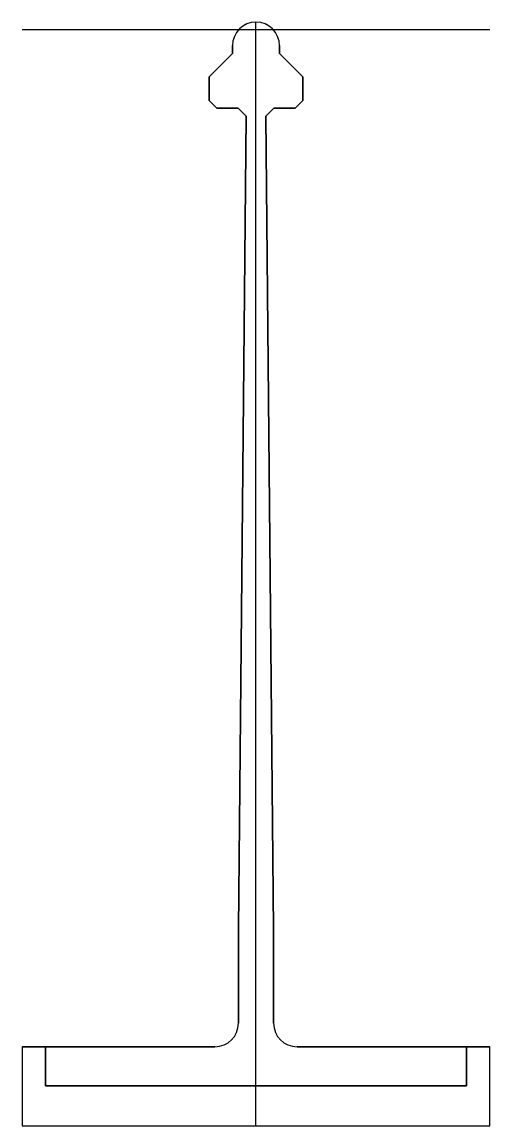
# Model space of a CAD drawing. Extents: x -30 to 30, y 0 to 141.
import ezdxf

# ---------------------------------------------------------------- set-up
doc = ezdxf.new("R2010")
doc.units = 0
doc.layers.get('0').update_dxf_attribs({"linetype": 'CONTINUOUS'})

msp = doc.modelspace()

# ---------------------------------------------------------------- linework, layer by layer
at = {"linetype": 'CONTINUOUS'}
for p, q in [((0, 0), (0, 141)), ((29.88, 140), (-29.88, 140)), ((-3, 137), (-6, 134)), ((-6, 134), (-3, 137)), ((-3, 138), (-3, 137)), ((-3, 137), (-3, 138)), ((3, 137), (3, 138)), ((3, 138), (3, 137)), ((6, 134), (3, 137)), ((3, 137), (6, 134)), ((-6, 134), (-6, 131)), ((-6, 131), (-6, 134)), ((6, 131), (6, 134)), ((6, 134), (6, 131)), ((-6, 131), (-5, 130)), ((-5, 130), (-6, 131)), ((-5, 130), (-2.27, 130)), ((-2.27, 130), (-5, 130)), ((-2.27, 130), (-1.27, 128.98)), ((-1.27, 128.98), (-2.27, 130)), ((1.27, 128.98), (2.27, 130)), ((2.27, 130), (1.27, 128.98)), ((2.27, 130), (5, 130)), ((5, 130), (2.27, 130)), ((5, 130), (6, 131)), ((6, 131), (5, 130)), ((6, 131), (5, 130)), ((-1.27, 128.98), (-2.25, 25.12)), ((-2.25, 25.12), (-1.27, 128.98)), ((2.25, 25.12), (1.27, 128.98)), ((1.27, 128.98), (2.25, 25.12)), ((-2.25, 25.12), (-2.25, 13.12)), ((-2.25, 13.12), (-2.25, 25.12)), ((2.25, 13.12), (2.25, 25.12)), ((2.25, 25.12), (2.25, 13.12)), ((-26.88, 10.12), (-29.88, 10.12)), ((-29.88, 10.12), (-29.88, 0)), ((-29.88, 10.12), (-5.25, 10.12)), ((-29.88, 10.12), (-29.88, 0)), ((-5.25, 10.12), (-26.88, 10.12)), ((-26.88, 10.12), (-26.88, 5.12)), ((-26.88, 5.12), (-26.88, 10.12)), ((-26.88, 10.12), (-26.88, 5.12)), ((26.88, 10.12), (5.25, 10.12)), ((5.25, 10.12), (29.88, 10.12)), ((26.88, 5.12), (26.88, 10.12)), ((29.88, 10.12), (26.88, 10.12)), ((26.88, 10.12), (26.88, 5.12)), ((26.88, 5.12), (26.88, 10.12)), ((29.88, 0), (29.88, 10.12)), ((29.88, 0), (29.88, 10.12)), ((-26.88, 5.12), (26.88, 5.12)), ((26.88, 5.12), (-26.88, 5.12)), ((26.88, 5.12), (-26.88, 5.12)), ((-29.88, 0), (29.88, 0)), ((-29.88, 0), (29.88, 0)), ((-29.88, 0), (29.88, 0))]:
    msp.add_line(p, q, dxfattribs=at)
for centre, start, end in [((0, 138), 90, 180), ((0, 138), 90, 180), ((0, 138), 0, 90), ((0, 138), 0, 90), ((-5.25, 13.12), 270, 0), ((-5.25, 13.12), 270, 0), ((5.25, 13.12), 180, 270), ((5.25, 13.12), 180, 270)]:
    msp.add_arc(centre, 3, start, end, dxfattribs=at)

doc.saveas('drawing.dxf')
